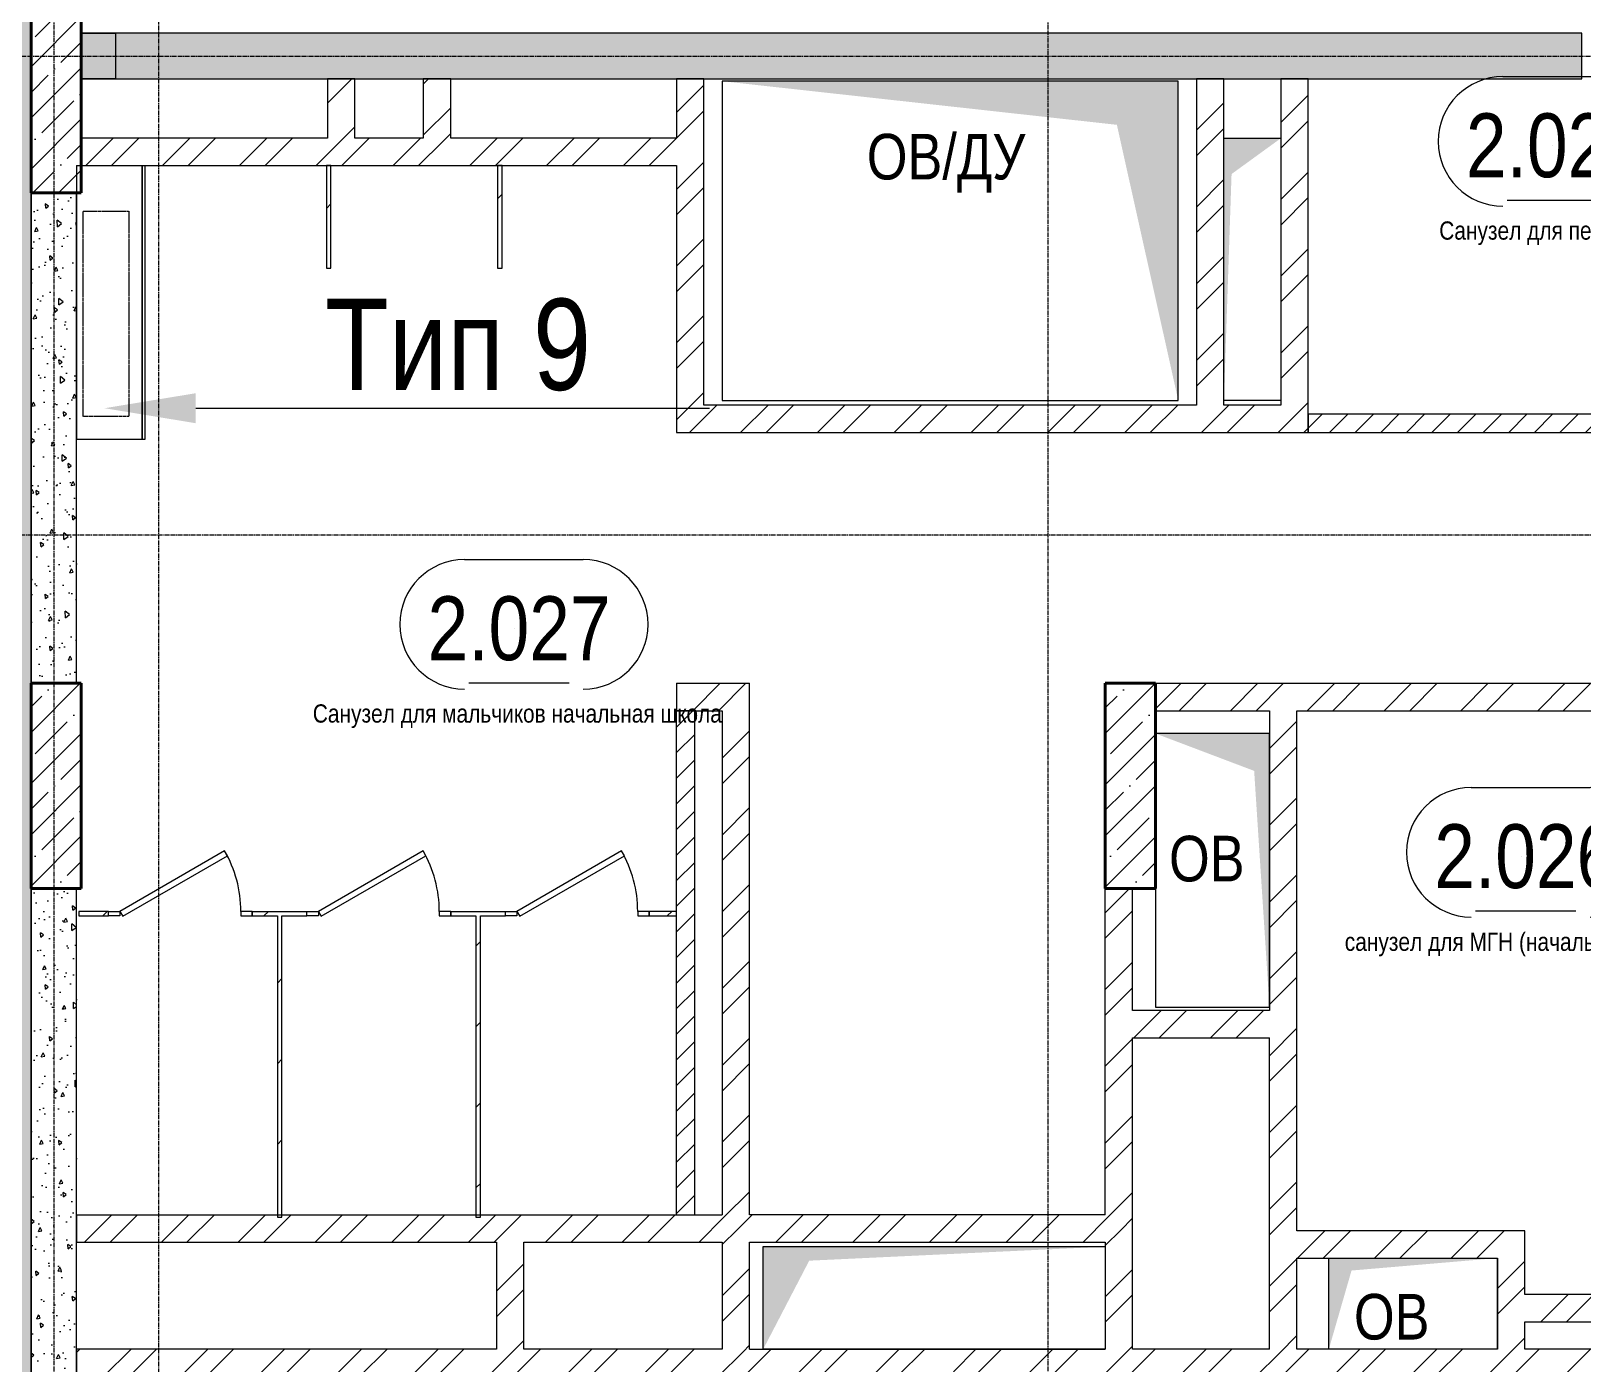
# Model space of a CAD drawing. Header units: millimetres. Extents: x -65509 to 912790, y 446 to 713294.
# Drawn here: x 187695 to 194495, y 142845 to 148685 of the extents above; entities that cross this region are included whole.
import ezdxf
from ezdxf import colors
from ezdxf.entities.mleader import LeaderData, LeaderLine
from ezdxf.enums import TextEntityAlignment as Align
from ezdxf.math import Vec2, Vec3

# ---------------------------------------------------------------- set-up
doc = ezdxf.new("R2010")
doc.units = ezdxf.units.MM
doc.linetypes.add('CENTER2', pattern=[28.575, 19.05, -3.175, 3.175, -3.175])
doc.linetypes.add('HIDDEN2', pattern=[4.7625, 3.175, -1.5875])
doc.layers.get('Defpoints').update_dxf_attribs({"color": 250})
for name, color, linetype, lineweight in [('АР_Area', 250, 'Continuous', 5), ('АР_Колонны', 250, 'Continuous', 30), ('АР_Отверстия', 250, 'Continuous', 9), ('АР_Стены ГКЛ', 250, 'Continuous', 15), ('АР_Стены ЖБ', 250, 'Continuous', 35), ('АР_Стены кирпич', 250, 'Continuous', 20), ('АР_Стены ПЕНОблок', 250, 'Continuous', 20), ('АР_Стены_дефшов', 250, 'Continuous', 0), ('АР_Штриховка', 250, 'Continuous', 0), ('Двери кабины', 250, 'Continuous', 0), ('Зашивка радиаторов тип 9 (до потолка_ облиц плитка)', 250, 'Continuous', 25), ('КМ_Фахверки', 250, 'Continuous', 25), ('ОВ_Отопление', 250, 'Continuous', 5), ('Размеры зашивки ГКЛ', 250, 'Continuous', 0), ('РД_Оси_100', 250, 'Continuous', 0)]:
    doc.layers.add(name, color=color, linetype=linetype, lineweight=lineweight)
doc.layers.add('АР_Отопительные приборы', color=1, linetype='HIDDEN2', lineweight=0, true_color=0xff0000)
doc.styles.add('style1', font='ARIALN.TTF')
pattern_1 = [(95, (142195.16, 127275.07), (140.09465, 117.5534), [19.05, -209.55]), (40, (142195.16, 127275.07), (-160.01845, 110.1767), [15.24, -167.6406]), (145.45144, (142206.83, 127284.87), (-19.9238, 227.7301), [16.19, -178.09024]), (91.1842, (142159.24, 127311), (221.4102, 161.9534), [28.575, -314.325]), (141.63556, (142177.7, 127324.5), (-7.0866, 342.8268), [24.285, -267.1356]), (36.18415, (142159.24, 127311), (-7.0866, 342.8268), [22.86, -251.4597]), (66, (142186.18, 127319.97), (179.52, 34.89515), [19.05, -209.55]), (11, (142186.18, 127319.97), (-86.5399, 173.9412), [15.24, -167.64]), (116.45145, (142201.14, 127322.88), (92.98005, 208.83634), [16.19, -178.08994]), (82.5, (142195.16, 127275.07), (-57.60547, 61.97341), [0, -165.608, 0, -170.18, 0, -168.275]), (52.5, (142195.16, 127275.07), (-23.58973, 118.087), [0, -97.028, 0, -161.798, 0, -64.135]), (12.5, (142155.105, 127235.02), (99.92786, 91.8262), [0, -63.5, 0, -198.12, 0, -262.89]), (2.5, (142137.14, 127217.06), (86.7639, 122.7224), [0, -82.55, 0, -131.572, 0, -186.69])]
pattern_2 = [(45, (142195.16, 127275.07), (-168.3798, 168.3798), []), (45, (142307.4, 127275.07), (-168.3798, 168.3798), [])]
pattern_3 = [(45, (142195.16, 127275.07), (-168.3798, 168.3798), []), (45, (142307.4, 127275.07), (-168.3798, 168.3798), [])]
pattern_4 = [(45, (142195.16, 127275.07), (-168.3798, 168.3798), []), (45, (142307.4, 127275.07), (-168.3798, 168.3798), [])]
pattern_5 = [(45, (142195.16, 127275.07), (-168.3798, 168.3798), []), (45, (142307.4, 127275.07), (-168.3798, 168.3798), [])]
pattern_6 = [(45, (142195.16, 127275.07), (-112.2532, 112.2532), []), (45, (142307.41, 127275.07), (-112.2532, 112.2532), [198.4375, -39.6875, 0, -39.6875])]
pattern_7 = [(45, (142195.16, 127275.07), (-176.7767, 176.7767), [])]

# ---------------------------------------------------------------- blocks, each defined once
blk = doc.blocks.new('СОШ_2200_АР_ОСИ_М100_28.05.24')
at = {"layer": 'РД_Оси_100', "linetype": 'CENTER2'}
for p, q in [((49960, -6155), (49960, 139938.679)), ((71363.995, 19200), (33000, 19200))]:
    blk.add_line(p, q, dxfattribs=at)
for points in [[(45530, 139938.679), (45600, 139538.679), (45600, -6163.457)], [(46060, -6163.105), (46060, 139538.679), (46130, 139938.679)], [(33000, 21300), (71363.995, 21300)]]:
    blk.add_lwpolyline(points, dxfattribs=at)
blk = doc.blocks.new('otv')
at = {"linetype": 'Continuous'}
blk.add_lwpolyline([(0, -1), (0, 0), (1, 0), (1, -1)], close=True, dxfattribs=at)
blk.add_solid([(0, -1), (0, 0), (0.1346, -0.1366), (1, 0)], dxfattribs=at)
blk = doc.blocks.new('otv_в_стене')
at = {"linetype": 'Continuous'}
blk.add_lwpolyline([(0, -1), (0, 0), (1, 0), (1, -1)], close=True, dxfattribs=at)
blk.add_solid([(0, -1), (0, 0), (0.5, -0.5), (1, 0)], dxfattribs=at)
blk = doc.blocks.new('MOK-МаркаПом_овал_ареал')
for p, q in [((-2.986, 3.764), (3.522, 3.764)), ((-2.75, -3), (2.75, -3))]:
    blk.add_line(p, q)
for centre, radius, start, end in [((-2.986, 0.215), 3.55, 90, 270), ((3.522, 0.215), 3.55, 270, 90), ((-7.411, 0), 7.161, 0, 0.00095)]:
    blk.add_arc(centre, radius, start, end)
at = {"color": 0, "style": 'style1'}
blk.add_attdef('АР-ПОМЕЩЕНИЕ:НОМЕР', text='', height=3, dxfattribs=at).set_placement((0.261, 0), align=Align.MIDDLE)

msp = doc.modelspace()

# ---------------------------------------------------------------- hatches: boundary and pattern name
at = {"layer": 'АР_Штриховка', "linetype": 'Continuous', "lineweight": 0}
h = msp.add_hatch(dxfattribs=at)
h.set_pattern_fill('HONEY', color=256, scale=10, style=0)
h.set_pattern_definition([(360, (142195.157, 127275.073), (47.625, 27.496306), [31.75, -63.5]), (120, (142195.157, 127275.073), (-47.625, 27.496307), [31.75, -63.5]), (60, (142195.157, 127275.073), (1e-07, 54.992613), [-63.5, 31.75])])
h.paths.add_polyline_path([(187645.157, 140675.073), (187695.157, 140675.073), (187695.157, 149175.073), (187645.157, 149175.073)], flags=0)
h.paths.add_polyline_path([(187645.157, 152475.073), (187695.157, 152475.073), (187695.157, 153775.073), (187645.157, 153775.073)], flags=0)
at = {"layer": 'АР_Штриховка', "linetype": 'Continuous', "lineweight": 5}
h = msp.add_hatch(dxfattribs=at)
h.set_pattern_fill('ANSI35', color=256, scale=25, style=0)
h.set_pattern_definition(pattern_6)
h.paths.add_polyline_path([(187695.157, 147975.073), (187915.157, 147975.073), (187915.157, 149175.073), (187695.157, 149175.073)], flags=0)
at = {"layer": 'АР_Штриховка', "linetype": 'Continuous', "lineweight": 0}
h = msp.add_hatch(dxfattribs=at)
h.set_pattern_fill('AR-CONC', color=256, angle=45, style=0)
h.set_pattern_definition([(95, (142195.16, 127275.07), (140.09465, 117.55338), [19.05, -209.55]), (40, (142195.16, 127275.07), (-160.01845, 110.1767), [15.24, -167.6406]), (145.45144, (142206.83, 127284.87), (-19.9238, 227.7301), [16.19, -178.09024]), (91.1842, (142159.24, 127311), (221.4102, 161.9534), [28.575, -314.325]), (141.63556, (142177.7, 127324.5), (-7.0866, 342.8268), [24.285, -267.1356]), (36.18415, (142159.24, 127311), (-7.0866, 342.8268), [22.86, -251.4597]), (66, (142186.18, 127319.97), (179.51998, 34.89515), [19.05, -209.55]), (11, (142186.18, 127319.97), (-86.5399, 173.9412), [15.24, -167.64]), (116.45145, (142201.14, 127322.88), (92.98005, 208.83634), [16.19, -178.08994]), (82.5, (142195.16, 127275.07), (-57.60547, 61.97341), [0, -165.608, 0, -170.18, 0, -168.275]), (52.5, (142195.16, 127275.07), (-23.58973, 118.087), [0, -97.028, 0, -161.798, 0, -64.135]), (12.5, (142155.105, 127235.02), (99.92786, 91.826196), [0, -63.5, 0, -198.12, 0, -262.89]), (2.5, (142137.14, 127217.06), (86.7639, 122.7224), [0, -82.55, 0, -131.572, 0, -186.69])])
h.paths.add_polyline_path([(194495.157, 148475.076), (194495.157, 148675.076), (187915.15, 148675.086), (187915.149, 148475.086)], flags=0)
h = msp.add_hatch(dxfattribs=at)
h.set_pattern_fill('ANSI32', color=256, scale=25, angle=-360, style=0)
h.set_pattern_definition(pattern_4)
h.paths.add_polyline_path([(189115.158, 148475.173), (188995.158, 148475.173), (188995.158, 148215.083), (189035.158, 148185.083), (189115.158, 148215.083)], flags=0)
h = msp.add_hatch(dxfattribs=at)
h.set_pattern_fill('ANSI32', color=256, scale=25, angle=-360, style=0)
h.set_pattern_definition(pattern_4)
h.paths.add_polyline_path([(189535.158, 148475.173), (189415.158, 148475.173), (189415.158, 148215.083), (189455.158, 148185.083), (189535.158, 148215.083)], flags=0)
h = msp.add_hatch(dxfattribs=at)
h.set_pattern_fill('ANSI32', color=256, scale=25, angle=-360, style=0)
h.set_pattern_definition(pattern_4)
h.paths.add_polyline_path([(190645.158, 148475.072), (190525.158, 148475.072), (190525.158, 148215.083), (190555.158, 148175.083), (190645.158, 148215.083)], flags=0)
h.paths.add_polyline_path([(190645.158, 148215.083), (190555.158, 148175.083), (190525.158, 148095.083), (190525.158, 146925.074), (190645.158, 147045.074)], flags=0)
h = msp.add_hatch(dxfattribs=at)
h.set_pattern_fill('ANSI32', color=256, scale=25, style=0)
h.set_pattern_definition(pattern_5)
h.paths.add_polyline_path([(192805.158, 147045.074), (192885.158, 147015.074), (192925.158, 147045.074), (192925.158, 148475.068), (192805.158, 148475.068)], flags=0)
h = msp.add_hatch(dxfattribs=at)
h.set_pattern_fill('ANSI32', color=256, scale=25, style=0)
h.set_pattern_definition(pattern_5)
h.paths.add_polyline_path([(193175.158, 147045.074), (193295.158, 146925.074), (193295.158, 148475.072), (193175.158, 148475.072)], flags=0)
h = msp.add_hatch(dxfattribs=at)
h.set_pattern_fill('ANSI32', color=256, scale=25, angle=-360, style=0)
h.set_pattern_definition([(45, (142195.16, 127275.07), (-168.3798, 168.3798), []), (45, (142307.4, 127275.07), (-168.3798, 168.3798), [])])
h.paths.add_polyline_path([(188995.158, 148095.083), (189035.158, 148185.083), (188995.158, 148215.083), (187915.157, 148215.083), (187915.157, 148095.083)], flags=0)
h.paths.add_polyline_path([(190525.158, 148095.083), (190555.158, 148175.083), (190525.158, 148215.083), (189535.158, 148215.083), (189455.158, 148185.083), (189415.158, 148095.083)], flags=0)
h.paths.add_polyline_path([(189415.158, 148095.083), (189455.158, 148185.083), (189415.158, 148215.083), (189115.158, 148215.083), (189035.158, 148185.083), (188995.158, 148095.083)], flags=0)
h = msp.add_hatch(dxfattribs=at)
h.set_pattern_fill('_U', color=256, scale=250, angle=45, style=0, pattern_type=0)
h.set_pattern_definition([(45, (142195.16, 127275.07), (-176.7767, 176.7767), [])])
h.paths.add_polyline_path([(188990.158, 147645.083), (189010.158, 147645.083), (189010.158, 148095.083), (188990.158, 148095.083)], flags=0)
h = msp.add_hatch(dxfattribs=at)
h.set_pattern_fill('_U', color=256, scale=250, angle=-315, style=0, pattern_type=0)
h.set_pattern_definition(pattern_7)
h.paths.add_polyline_path([(189760.158, 148095.083), (189740.158, 148095.083), (189740.158, 147645.083), (189760.158, 147645.083)], flags=0)
h = msp.add_hatch(dxfattribs=at)
h.set_pattern_fill('AR-CONC', color=256, angle=45, style=0)
h.set_pattern_definition(pattern_1)
h.paths.add_polyline_path([(187695.157, 145824.073), (187895.157, 145824.073), (187895.157, 147975.073), (187695.157, 147975.073)], flags=0)
h = msp.add_hatch(dxfattribs=at)
h.set_pattern_fill('ANSI32', color=256, scale=25, angle=-360, style=0)
h.set_pattern_definition([(45, (142195.16, 127275.07), (-168.3798, 168.3798), []), (45, (142307.4, 127275.07), (-168.3798, 168.3798), [])])
h.paths.add_polyline_path([(190645.158, 147045.074), (190525.158, 146925.074), (192925.158, 146925.074), (192885.158, 147015.074), (192805.158, 147045.074)], flags=0)
h.paths.add_polyline_path([(192925.158, 147045.074), (192885.158, 147015.074), (192925.158, 146925.074), (193295.158, 146925.074), (193175.158, 147045.074)], flags=0)
at = {"layer": 'АР_Штриховка', "linetype": 'Continuous', "lineweight": 0, "ltscale": 0.5}
h = msp.add_hatch(dxfattribs=at)
h.set_pattern_fill('ANSI31', color=256, scale=25, style=0)
h.set_pattern_definition([(45, (142195.16, 127275.07), (-56.1266, 56.1266), [])])
h.paths.add_polyline_path([(195495.158, 146925.074), (195495.158, 147005.074), (193295.158, 147005.074), (193295.158, 146925.074)], flags=0)
at = {"layer": 'АР_Штриховка', "linetype": 'Continuous', "lineweight": 5}
h = msp.add_hatch(dxfattribs=at)
h.set_pattern_fill('ANSI35', color=256, scale=25, style=0)
h.set_pattern_definition(pattern_6)
h.paths.add_polyline_path([(187695.157, 144925.073), (187915.157, 144925.073), (187915.157, 145825.073), (187695.157, 145825.073)], flags=0)
at = {"layer": 'АР_Штриховка', "linetype": 'Continuous', "lineweight": 0}
h = msp.add_hatch(dxfattribs=at)
h.set_pattern_fill('ANSI32', color=256, scale=25, style=0)
h.set_pattern_definition(pattern_2)
h.paths.add_polyline_path([(190525.158, 145825.068), (190525.158, 145705.068), (190725.158, 145705.068), (190765.158, 145735.068), (190725.158, 145825.068)], flags=0)
h.paths.add_polyline_path([(190725.158, 145825.068), (190765.158, 145735.068), (190845.158, 145705.068), (190845.179, 145705.068), (190845.179, 145825.068)], flags=0)
at = {"layer": 'АР_Штриховка', "linetype": 'Continuous', "lineweight": 5}
h = msp.add_hatch(dxfattribs=at)
h.set_pattern_fill('ANSI35', color=256, scale=25, style=0)
h.set_pattern_definition(pattern_6)
h.paths.add_polyline_path([(192405.156, 144925.073), (192625.156, 144925.073), (192625.156, 145825.073), (192405.156, 145825.073)], flags=0)
at = {"layer": 'АР_Штриховка', "linetype": 'Continuous', "lineweight": 0}
h = msp.add_hatch(dxfattribs=at)
h.set_pattern_fill('ANSI32', color=256, scale=25, style=0)
h.set_pattern_definition(pattern_4)
h.paths.add_polyline_path([(192625.156, 145825.072), (192625.156, 145705.072), (193125.158, 145705.072), (193205.158, 145735.072), (193245.158, 145825.072)], flags=0)
h.paths.add_polyline_path([(193245.158, 145825.072), (193205.158, 145735.072), (193245.158, 145705.072), (195485.157, 145705.073), (195485.157, 145825.073)], flags=0)
h = msp.add_hatch(dxfattribs=at)
h.set_pattern_fill('ANSI32', color=256, scale=25, angle=-360, style=0)
h.set_pattern_definition(pattern_4)
h.paths.add_polyline_path([(190845.158, 145705.068), (190765.158, 145735.068), (190725.158, 145705.068), (190725.158, 143495.072), (190785.158, 143435.072), (190845.158, 143495.072)], flags=0)
h.paths.add_polyline_path([(190845.158, 143375.072), (190785.158, 143435.072), (190725.158, 143375.072), (190725.158, 142905.072), (190765.158, 142875.072), (190845.158, 142905.072)], flags=0)
h = msp.add_hatch(dxfattribs=at)
h.set_pattern_fill('ANSI32', color=256, scale=25, style=0)
h.set_pattern_definition(pattern_5)
h.paths.add_polyline_path([(193125.158, 144390.305), (193155.158, 144310.305), (193245.158, 144270.305), (193245.158, 145705.072), (193205.158, 145735.072), (193125.158, 145705.072)], flags=0)
h.paths.add_polyline_path([(193125.158, 142905.072), (193205.158, 142875.072), (193245.158, 142905.072), (193245.158, 143305.068), (193215.158, 143385.068), (193125.158, 143425.068)], flags=0)
h.paths.add_polyline_path([(193125.158, 143425.068), (193215.158, 143385.068), (193245.158, 143425.068), (193245.158, 144270.305), (193155.158, 144310.305), (193125.158, 144270.305)], flags=0)
at = {"layer": 'АР_Штриховка', "linetype": 'Continuous', "lineweight": 0, "ltscale": 0.5}
h = msp.add_hatch(dxfattribs=at)
h.set_pattern_fill('ANSI31', color=256, scale=25, angle=-360, style=0)
h.set_pattern_definition([(45, (142195.16, 127275.07), (-56.1266, 56.1266), [])])
h.paths.add_polyline_path([(190605.158, 145705.068), (190525.158, 145705.068), (190525.158, 144805.078), (190605.158, 144805.078)], flags=0)
h.paths.add_polyline_path([(190605.158, 144805.078), (190525.158, 144805.078), (190525.158, 143495.068), (190605.158, 143495.068)], flags=0)
at = {"layer": 'АР_Штриховка', "linetype": 'Continuous', "lineweight": 0}
h = msp.add_hatch(dxfattribs=at)
h.set_pattern_fill('AR-CONC', color=256, angle=45, style=0)
h.set_pattern_definition(pattern_1)
h.paths.add_polyline_path([(187695.157, 141525.073), (187895.157, 141525.073), (187895.157, 144926.073), (187695.157, 144926.073)], flags=0)
h = msp.add_hatch(dxfattribs=at)
h.set_pattern_fill('ANSI32', color=256, scale=25, style=0)
h.set_pattern_definition([(45, (142195.16, 127275.07), (-168.3798, 168.3798), []), (45, (142307.4, 127275.07), (-168.3798, 168.3798), [])])
h.paths.add_polyline_path([(192405.158, 142905.072), (192485.158, 142875.072), (192525.158, 142905.072), (192525.157, 143375.072), (192465.157, 143435.072), (192405.157, 143375.072)], flags=0)
h.paths.add_polyline_path([(192405.157, 143495.072), (192465.157, 143435.072), (192525.157, 143495.072), (192525.157, 144270.305), (192495.157, 144310.305), (192405.157, 144270.305)], flags=0)
h.paths.add_polyline_path([(192405.157, 144270.305), (192495.157, 144310.305), (192525.157, 144390.305), (192525.157, 144925.073), (192405.157, 144925.073)], flags=0)
h = msp.add_hatch(dxfattribs=at)
h.set_pattern_fill('_U', color=256, scale=250, angle=45, style=0, pattern_type=0)
h.set_pattern_definition(pattern_7)
h.paths.add_polyline_path([(187905.143, 144825.078), (187905.143, 144805.078), (188035.158, 144805.078), (188035.158, 144825.078)], flags=0)
h.paths.add_polyline_path([(188665.158, 144825.078), (188665.158, 144805.078), (188775.158, 144805.078), (188781.824, 144810.078), (188775.158, 144825.078)], flags=0)
h.paths.add_polyline_path([(188775.158, 144825.078), (188781.824, 144810.078), (188795.158, 144805.078), (188905.158, 144805.078), (188905.158, 144825.078)], flags=0)
h.paths.add_polyline_path([(189535.158, 144825.078), (189535.158, 144805.078), (189645.158, 144805.078), (189651.824, 144810.078), (189645.158, 144825.078)], flags=0)
h.paths.add_polyline_path([(189645.158, 144825.078), (189651.824, 144810.078), (189665.158, 144805.078), (189775.158, 144805.078), (189775.158, 144825.078)], flags=0)
h.paths.add_polyline_path([(190405.158, 144825.078), (190405.158, 144805.078), (190525.158, 144805.078), (190525.158, 144825.078)], flags=0)
h = msp.add_hatch(dxfattribs=at)
h.set_pattern_fill('_U', color=256, scale=250, angle=-315, style=0, pattern_type=0)
h.set_pattern_definition(pattern_7)
h.paths.add_polyline_path([(188795.158, 144805.078), (188781.824, 144810.078), (188775.158, 144805.078), (188775.158, 143485.078), (188795.158, 143485.078)], flags=0)
h = msp.add_hatch(dxfattribs=at)
h.set_pattern_fill('_U', color=256, scale=250, angle=-315, style=0, pattern_type=0)
h.set_pattern_definition(pattern_7)
h.paths.add_polyline_path([(189665.158, 144805.078), (189651.824, 144810.078), (189645.158, 144805.078), (189645.158, 143485.078), (189665.158, 143485.078)], flags=0)
h = msp.add_hatch(dxfattribs=at)
h.set_pattern_fill('ANSI32', color=256, scale=25, style=0)
h.set_pattern_definition([(45, (142195.16, 127275.07), (-168.3798, 168.3798), []), (45, (142307.4, 127275.07), (-168.3798, 168.3798), [])])
h.paths.add_polyline_path([(192525.157, 144390.305), (192495.157, 144310.305), (192525.157, 144270.305), (193125.158, 144270.305), (193155.158, 144310.305), (193125.158, 144390.305)], flags=0)
h = msp.add_hatch(dxfattribs=at)
h.set_pattern_fill('ANSI32', color=256, scale=25, style=0)
h.set_pattern_definition(pattern_2)
h.paths.add_polyline_path([(190845.158, 143495.072), (190785.158, 143435.072), (190845.158, 143375.072), (192405.157, 143375.072), (192465.157, 143435.072), (192405.157, 143495.072)], flags=0)
h.paths.add_polyline_path([(192525.157, 143495.072), (192465.157, 143435.072), (192525.157, 143375.072)], flags=0)
h.paths.add_polyline_path([(187895.158, 143495.072), (187895.158, 143375.072), (189735.482, 143375.072), (189815.482, 143405.072), (189855.482, 143495.072)], flags=0)
h.paths.add_polyline_path([(189855.482, 143495.072), (189815.482, 143405.072), (189855.482, 143375.072), (190725.158, 143375.072), (190785.158, 143435.072), (190725.158, 143495.072)], flags=0)
h = msp.add_hatch(dxfattribs=at)
h.set_pattern_fill('ANSI32', color=256, scale=25, style=0)
h.set_pattern_definition(pattern_3)
h.paths.add_polyline_path([(194125.157, 143305.068), (194245.157, 143425.068), (193245.158, 143425.068), (193215.158, 143385.068), (193245.158, 143305.068)], flags=0)
h = msp.add_hatch(dxfattribs=at)
h.set_pattern_fill('ANSI32', color=256, scale=25, style=0)
h.set_pattern_definition(pattern_5)
h.paths.add_polyline_path([(194125.157, 142905.072), (194205.157, 142875.072), (194245.157, 142905.072), (194245.157, 143025.068), (194215.157, 143105.068), (194125.157, 143145.068)], flags=0)
h.paths.add_polyline_path([(194125.157, 143145.068), (194215.157, 143105.068), (194245.157, 143145.068), (194245.157, 143425.068), (194125.157, 143305.068)], flags=0)
h = msp.add_hatch(dxfattribs=at)
h.set_pattern_fill('ANSI32', color=256, scale=25, style=0)
h.set_pattern_definition([(45, (142195.16, 127275.07), (-168.3798, 168.3798), []), (45, (142307.4, 127275.07), (-168.3798, 168.3798), [])])
h.paths.add_polyline_path([(189735.482, 142905.072), (189815.482, 142875.072), (189855.482, 142905.072), (189855.482, 143375.072), (189815.482, 143405.072), (189735.482, 143375.072)], flags=0)
h = msp.add_hatch(dxfattribs=at)
h.set_pattern_fill('ANSI32', color=256, scale=25, style=0)
h.set_pattern_definition(pattern_3)
h.paths.add_polyline_path([(195495.424, 143025.068), (195495.424, 143145.068), (194245.157, 143145.068), (194215.157, 143105.068), (194245.157, 143025.068)], flags=0)
h = msp.add_hatch(dxfattribs=at)
h.set_pattern_fill('ANSI32', color=256, scale=25, style=0)
h.set_pattern_definition(pattern_3)
h.paths.add_polyline_path([(193245.158, 142785.072), (193205.158, 142875.072), (193125.158, 142905.072), (192525.158, 142905.072), (192485.158, 142875.072), (192525.158, 142785.072)], flags=0)
h.paths.add_polyline_path([(192525.158, 142785.072), (192485.158, 142875.072), (192405.158, 142905.072), (191675.158, 142905.072), (191715.158, 142815.072), (191795.158, 142785.072)], flags=0)
h.paths.add_polyline_path([(191675.158, 142785.072), (191715.158, 142815.072), (191675.158, 142905.072), (190845.158, 142905.072), (190765.158, 142875.072), (190725.158, 142785.072)], flags=0)
h.paths.add_polyline_path([(195495.158, 142785.072), (195495.158, 142905.072), (194245.157, 142905.072), (194205.157, 142875.072), (194245.157, 142785.072)], flags=0)
h.paths.add_polyline_path([(194245.157, 142785.072), (194205.157, 142875.072), (194125.157, 142905.072), (193245.158, 142905.072), (193205.158, 142875.072), (193245.158, 142785.072)], flags=0)
h.paths.add_polyline_path([(190725.158, 142785.072), (190765.158, 142875.072), (190725.158, 142905.072), (189855.482, 142905.072), (189815.482, 142875.072), (189855.482, 142785.072)], flags=0)
h.paths.add_polyline_path([(189855.482, 142785.072), (189815.482, 142875.072), (189735.482, 142905.072), (187895.158, 142905.072), (187895.158, 142785.072)], flags=0)

# ---------------------------------------------------------------- linework, layer by layer
at = {"layer": 'АР_Колонны', "linetype": 'HIDDEN2', "lineweight": 25}
for p, q in [((187695.157, 147975.073), (187695.157, 149175.073)), ((187915.157, 149175.073), (187915.157, 147975.073)), ((187915.157, 147975.073), (187695.157, 147975.073)), ((187695.157, 145825.073), (187915.157, 145825.073)), ((187695.157, 144925.073), (187695.157, 145825.073)), ((187915.157, 145825.073), (187915.157, 144925.073)), ((192405.156, 145825.073), (192625.156, 145825.073)), ((192405.156, 144925.073), (192405.156, 145825.073)), ((192625.156, 145825.073), (192625.156, 144925.073)), ((187915.157, 144925.073), (187695.157, 144925.073)), ((192625.156, 144925.073), (192405.156, 144925.073))]:
    msp.add_line(p, q, dxfattribs=at)
at = {"layer": 'АР_Колонны', "linetype": 'Continuous', "lineweight": 35}
for p, q in [((187695.157, 147975.073), (187695.157, 149175.073)), ((187915.157, 147975.073), (187915.157, 149175.073)), ((187695.157, 147975.073), (187915.157, 147975.073)), ((187695.157, 145825.073), (187915.157, 145825.073)), ((187695.157, 144925.073), (187695.157, 145825.073)), ((187915.157, 144925.073), (187915.157, 145825.073)), ((192405.156, 145825.073), (192625.156, 145825.073)), ((192405.156, 144925.073), (192405.156, 145825.073)), ((192625.156, 144925.073), (192625.156, 145825.073)), ((187695.157, 144925.073), (187915.157, 144925.073)), ((187695.157, 144925.073), (187915.157, 144925.073)), ((192405.156, 144925.073), (192625.156, 144925.073))]:
    msp.add_line(p, q, dxfattribs=at)
at = {"layer": 'АР_Отопительные приборы'}
msp.add_lwpolyline([(187924.028, 147895.083), (188124.028, 147895.083), (188124.028, 146995.083), (187924.028, 146995.083)], close=True, dxfattribs=at)
at = {"layer": 'АР_Стены ГКЛ', "linetype": 'Continuous', "lineweight": 15}
for p, q in [((189010.158, 148095.083), (188990.158, 148095.083)), ((188990.158, 148095.083), (188990.158, 147645.083)), ((189010.158, 147645.083), (189010.158, 148095.083)), ((189760.158, 148095.083), (189740.158, 148095.083)), ((189740.158, 148095.083), (189740.158, 147645.083)), ((189760.158, 147645.083), (189760.158, 148095.083)), ((188990.158, 147645.083), (189010.158, 147645.083)), ((189740.158, 147645.083), (189760.158, 147645.083)), ((187905.143, 144825.078), (187905.143, 144805.078)), ((188035.158, 144825.078), (187905.143, 144825.078)), ((187905.143, 144805.078), (188035.158, 144805.078)), ((188035.158, 144805.078), (188035.158, 144825.078)), ((188665.158, 144825.078), (188905.158, 144825.078)), ((188665.158, 144825.078), (188665.158, 144805.078)), ((188665.158, 144805.078), (188775.158, 144805.078)), ((188775.158, 144805.078), (188775.158, 143485.078)), ((188795.158, 143485.078), (188795.158, 144805.078)), ((188795.158, 144805.078), (188905.158, 144805.078)), ((188905.158, 144805.078), (188905.158, 144825.078)), ((189535.158, 144825.078), (189775.158, 144825.078)), ((189535.158, 144825.078), (189535.158, 144805.078)), ((189535.158, 144805.078), (189645.158, 144805.078)), ((189645.158, 144805.078), (189645.158, 143485.078)), ((189665.158, 143485.078), (189665.158, 144805.078)), ((189665.158, 144805.078), (189775.158, 144805.078)), ((189775.158, 144805.078), (189775.158, 144825.078)), ((190405.158, 144825.078), (190405.158, 144805.078)), ((190525.158, 144825.078), (190405.158, 144825.078)), ((190405.158, 144805.078), (190525.158, 144805.078)), ((190525.158, 144805.078), (190525.158, 144825.078)), ((188775.158, 143485.078), (188795.158, 143485.078)), ((189645.158, 143485.078), (189665.158, 143485.078))]:
    msp.add_line(p, q, dxfattribs=at)
at = {"layer": 'АР_Стены ЖБ', "linetype": 'Continuous', "lineweight": 40}
for p, q in [((187695.157, 149175.073), (187695.157, 147975.073)), ((187915.157, 147975.073), (187915.157, 149175.073)), ((187695.157, 147975.073), (187915.157, 147975.073)), ((187915.157, 145825.073), (187695.157, 145825.073)), ((187695.157, 145825.073), (187695.157, 144925.073)), ((187915.157, 144925.073), (187915.157, 145825.073)), ((192625.156, 145825.073), (192405.156, 145825.073)), ((192405.156, 145825.073), (192405.156, 144925.073)), ((192625.156, 144925.073), (192625.156, 145825.073)), ((187695.157, 144925.073), (187915.157, 144925.073)), ((192405.156, 144925.073), (192625.156, 144925.073))]:
    msp.add_line(p, q, dxfattribs=at)
at = {"layer": 'АР_Стены кирпич', "linetype": 'Continuous', "lineweight": 20}
for p, q in [((189115.158, 148475.173), (188995.158, 148475.173)), ((188995.158, 148475.173), (188995.158, 148215.083)), ((189115.158, 148215.083), (189115.158, 148475.173)), ((189535.158, 148475.173), (189415.158, 148475.173)), ((189415.158, 148475.173), (189415.158, 148215.083)), ((189535.158, 148215.083), (189535.158, 148475.173)), ((190645.158, 148475.072), (190525.158, 148475.072)), ((190525.158, 148475.072), (190525.158, 148215.083)), ((190645.158, 147045.074), (190645.158, 148475.072)), ((192925.158, 148475.068), (192805.158, 148475.068)), ((192805.158, 148475.068), (192805.158, 147045.074)), ((192925.158, 147045.074), (192925.158, 148475.068)), ((193295.158, 148475.072), (193175.158, 148475.072)), ((193175.158, 148475.072), (193175.158, 147045.074)), ((193295.158, 146925.074), (193295.158, 148475.072)), ((188995.158, 148215.083), (187915.157, 148215.083)), ((187915.157, 148215.083), (187915.157, 148095.083)), ((189415.158, 148215.083), (189115.158, 148215.083)), ((190525.158, 148215.083), (189535.158, 148215.083)), ((187915.157, 148095.083), (190525.158, 148095.083)), ((190525.158, 148095.083), (190525.158, 146925.074)), ((192805.158, 147045.074), (190645.158, 147045.074)), ((193175.158, 147045.074), (192925.158, 147045.074)), ((190525.158, 146925.074), (193295.158, 146925.074)), ((190525.158, 145825.068), (190845.179, 145825.068)), ((190525.158, 145825.068), (190525.158, 145705.068)), ((190845.179, 145705.068), (190845.179, 145825.068)), ((192625.156, 145825.072), (195485.157, 145825.073)), ((192625.156, 145825.072), (192625.156, 145705.072)), ((190525.158, 145705.068), (190725.158, 145705.068)), ((190725.158, 145705.068), (190725.158, 143495.072)), ((190845.158, 143495.072), (190845.158, 145705.068)), ((190845.158, 145705.068), (190845.179, 145705.068)), ((192625.156, 145705.072), (193125.158, 145705.072)), ((193125.158, 145705.072), (193125.158, 144390.305)), ((193245.158, 145705.072), (195485.157, 145705.073)), ((193245.158, 143425.068), (193245.158, 145705.072)), ((192525.157, 144925.073), (192405.157, 144925.073)), ((192405.157, 143495.072), (192405.157, 144925.073)), ((192525.157, 144390.305), (192525.157, 144925.073)), ((193125.158, 144390.305), (192525.157, 144390.305)), ((192525.157, 143495.072), (192525.157, 144270.305)), ((192525.157, 144270.305), (193125.158, 144270.305)), ((193125.158, 142905.072), (193125.158, 144270.305)), ((187895.158, 143495.072), (190725.158, 143495.072)), ((187895.158, 143495.072), (187895.158, 143375.072)), ((192405.157, 143495.072), (190845.158, 143495.072)), ((192525.157, 143375.072), (192525.157, 143495.072)), ((192525.157, 143495.072), (192525.157, 143495.072)), ((194245.157, 143425.068), (193245.158, 143425.068)), ((194245.157, 143145.068), (194245.157, 143425.068)), ((187895.158, 143375.072), (189735.482, 143375.072)), ((189735.482, 143375.072), (189735.482, 142905.072)), ((189855.482, 143375.072), (190725.158, 143375.072)), ((189855.482, 142905.072), (189855.482, 143375.072)), ((190725.158, 143375.072), (190725.158, 142905.072)), ((190845.158, 143375.072), (192405.157, 143375.072)), ((190845.158, 142905.072), (190845.158, 143375.072)), ((192405.157, 143375.072), (192405.158, 142905.072)), ((192525.157, 143375.072), (192525.157, 143375.072)), ((192525.158, 142905.072), (192525.157, 143375.072)), ((193245.158, 142905.072), (193245.158, 143305.068)), ((193245.158, 143305.068), (194125.157, 143305.068)), ((194125.157, 142905.072), (194125.157, 143305.068)), ((195495.424, 143145.068), (194245.157, 143145.068)), ((194245.157, 142905.072), (194245.157, 143025.068)), ((194245.157, 143025.068), (195495.424, 143025.068)), ((189735.482, 142905.072), (187895.158, 142905.072)), ((187895.158, 142905.072), (187895.158, 142785.072)), ((190725.158, 142905.072), (189855.482, 142905.072)), ((190845.158, 142905.072), (192405.158, 142905.072)), ((193125.158, 142905.072), (192525.158, 142905.072)), ((194125.157, 142905.072), (193245.158, 142905.072)), ((195495.158, 142905.072), (194245.157, 142905.072))]:
    msp.add_line(p, q, dxfattribs=at)
at = {"layer": 'АР_Стены ПЕНОблок', "linetype": 'Continuous', "lineweight": 20}
for p, q in [((187915.15, 148675.086), (187915.149, 148475.086)), ((194495.157, 148675.076), (187915.15, 148675.086)), ((194495.157, 148475.076), (194495.157, 148675.076)), ((187915.149, 148475.086), (194495.157, 148475.076)), ((187895.157, 147975.073), (187695.157, 147975.073)), ((187695.157, 147975.073), (187695.157, 145824.073)), ((187895.157, 145824.073), (187895.157, 147975.073)), ((195495.158, 147005.074), (193295.158, 147005.074)), ((193295.158, 147005.074), (193295.158, 146925.074)), ((193295.158, 146925.074), (195495.158, 146925.074)), ((187695.157, 145824.073), (187895.157, 145824.073)), ((190525.158, 143495.068), (190525.158, 145705.068)), ((190605.158, 145705.068), (190525.158, 145705.068)), ((190605.158, 143495.068), (190605.158, 145705.068)), ((187895.157, 144926.073), (187695.157, 144926.073)), ((187695.157, 144926.073), (187695.157, 141525.073)), ((187895.157, 141525.073), (187895.157, 144926.073)), ((190525.158, 143495.068), (190605.158, 143495.068))]:
    msp.add_line(p, q, dxfattribs=at)
at = {"layer": 'АР_Стены_дефшов', "linetype": 'Continuous', "lineweight": 0}
msp.add_line((187695.157, 140675.073), (187695.157, 149175.073), dxfattribs=at)
at = {"layer": 'Двери кабины', "linetype": 'Continuous', "lineweight": 0}
for points in [[(188085.158, 144825.078), (188097.658, 144803.427), (188556.651, 145068.427), (188544.151, 145090.078)], [(188955.158, 144825.078), (188967.658, 144803.427), (189426.651, 145068.427), (189414.151, 145090.078)], [(189825.158, 144825.078), (189837.658, 144803.427), (190296.651, 145068.427), (190284.151, 145090.078)], [(188085.158, 144805.078), (188035.158, 144805.078), (188035.158, 144825.078), (188085.158, 144825.078)], [(188615.158, 144805.078), (188665.158, 144805.078), (188665.158, 144825.078), (188615.158, 144825.078)], [(188955.158, 144805.078), (188905.158, 144805.078), (188905.158, 144825.078), (188955.158, 144825.078)], [(189485.158, 144805.078), (189535.158, 144805.078), (189535.158, 144825.078), (189485.158, 144825.078)], [(189825.158, 144805.078), (189775.158, 144805.078), (189775.158, 144825.078), (189825.158, 144825.078)], [(190355.158, 144805.078), (190405.158, 144805.078), (190405.158, 144825.078), (190355.158, 144825.078)]]:
    msp.add_lwpolyline(points, close=True, dxfattribs=at)
for centre in [(188085.158, 144825.078), (188955.158, 144825.078), (189825.158, 144825.078)]:
    msp.add_arc(centre, 530, 0.0000013, 30.0000013, dxfattribs=at)
at = {"layer": 'Зашивка радиаторов тип 9 (до потолка_ облиц плитка)', "linetype": 'Continuous', "lineweight": 0}
for p, q in [((187895.157, 148095.083), (188195.157, 148095.083)), ((187895.157, 148095.083), (187895.157, 146895.083)), ((188182.657, 146895.083), (188182.657, 148095.083)), ((188182.657, 148095.083), (188182.657, 146895.083)), ((188195.157, 146895.083), (188195.157, 148095.083)), ((187895.157, 146895.083), (188195.157, 146895.083))]:
    msp.add_line(p, q, dxfattribs=at)
at = {"layer": 'КМ_Фахверки', "lineweight": 5}
msp.add_lwpolyline([(212895.157, 195850.073), (236595.157, 195849.49), (236595.157, 127175.073), (256895.157, 127175.073), (256895.126, 262175.073), (215195.161, 262175.073), (215195.161, 256175.073), (179595.157, 256175.073), (179595.157, 227875.073), (142095.157, 227875.073), (142095.157, 140675.073), (169895.157, 140675.073), (169895.157, 153775.073), (162395.157, 153775.073), (162395.157, 195850.073), (187695.157, 195850.073), (187695.157, 127175.073), (225395.157, 127175.073), (225395.157, 140875.073), (207995.156, 140875.08), (207995.156, 195850.073), (212896.745, 195850.073)], dxfattribs=at)

# ---------------------------------------------------------------- block references
at = {"layer": 'АР_Area', "linetype": 'Continuous', "lineweight": 5}
ref = msp.add_blockref('MOK-МаркаПом_овал_ареал', (194387.672, 148183.97), dxfattribs=dict(at, xscale=80, yscale=80, zscale=80))
ref.add_attrib('АР-ПОМЕЩЕНИЕ:НОМЕР', '2.028', dxfattribs={"layer": '0', "color": 0, "height": 280, "style": 'style1'}).set_placement((194387.672, 148183.97), align=Align.MIDDLE)
ref.add_attrib('АР-ПОМЕЩЕНИЕ:НАИМЕНОВАНИЕ', 'Санузел для персонала', dxfattribs={"layer": 'Defpoints', "color": 2, "height": 80, "style": 'style1'}).set_placement((194380.14, 147798.856), align=Align.MIDDLE)
ref = msp.add_blockref('MOK-МаркаПом_овал_ареал', (189834.858, 146066.462), dxfattribs=dict(at, xscale=80, yscale=80, zscale=80))
ref.add_attrib('АР-ПОМЕЩЕНИЕ:НОМЕР', '2.027', dxfattribs={"layer": '0', "color": 0, "height": 280, "style": 'style1'}).set_placement((189834.858, 146066.462), align=Align.MIDDLE)
ref.add_attrib('АР-ПОМЕЩЕНИЕ:НАИМЕНОВАНИЕ', 'Санузел для мальчиков начальная школа', dxfattribs={"layer": 'Defpoints', "color": 2, "height": 80, "style": 'style1'}).set_placement((189827.326, 145681.347), align=Align.MIDDLE)
ref = msp.add_blockref('MOK-МаркаПом_овал_ареал', (194248.622, 145067.228), dxfattribs=dict(at, xscale=80, yscale=80, zscale=80))
ref.add_attrib('АР-ПОМЕЩЕНИЕ:НОМЕР', '2.026', dxfattribs={"layer": '0', "color": 0, "height": 280, "style": 'style1'}).set_placement((194248.622, 145067.228), align=Align.MIDDLE)
ref.add_attrib('АР-ПОМЕЩЕНИЕ:НАИМЕНОВАНИЕ', 'санузел для МГН (начальная школа)', dxfattribs={"layer": 'Defpoints', "color": 2, "height": 80, "style": 'style1'}).set_placement((194241.09, 144682.113), align=Align.MIDDLE)
at = {"layer": 'АР_Отверстия'}
for p, xscale, yscale in [((192725.158, 148465.07), -2000, 1400), ((192925.158, 148215.07), 250, 1150), ((193125.157, 145605.072), -500, 1200), ((190905.157, 143355.068), 1500, 450), ((193385.157, 143305.072), 740, 400)]:
    msp.add_blockref('otv', p, dxfattribs=dict(at, xscale=xscale, yscale=yscale))
at = {"layer": 'ОВ_Отопление', "xscale": 150, "yscale": 200}
msp.add_blockref('otv_в_стене', (187915.158, 148675.068), dxfattribs=at)
at = {"layer": 'РД_Оси_100'}
msp.add_blockref('СОШ_2200_АР_ОСИ_М100_28.05.24', (142195.157, 127275.073), dxfattribs=at)

# ---------------------------------------------------------------- texts
at = {"layer": 'АР_Отверстия', "char_height": 200, "attachment_point": 5, "style": 'style1'}
for s, insert, width in [('ОВ/ДУ', (191707.202, 148105.248), 3740.42675), ('ОВ', (192850.157, 145055.072), 1850), ('ОВ', (193660.864, 143046.468), 1850)]:
    msp.add_mtext(s, dxfattribs=dict(at, insert=insert, width=width))

# ---------------------------------------------------------------- leaders
at = {"layer": 'Размеры зашивки ГКЛ'}
ml = msp.add_multileader_mtext('Standard', dxfattribs=at)
ml.set_content('\\pxsm1;Тип 9  ', color=(0, 0, 138), style='style1')
ml.set_leader_properties(color=256, linetype='ByLayer', lineweight=9)
ml.build(insert=Vec2(0, 0))
ml.multileader.update_dxf_attribs({"has_dogleg": 0, "text_left_attachment_type": 6, "text_right_attachment_type": 6, "text_bottom_attachment_type": 10, "dogleg_length": 25, "arrow_head_size": 400})
ctx = ml.context
ctx.base_point, ctx.char_height, ctx.arrow_head_size, ctx.landing_gap_size, ctx.plane_origin = Vec3(188934.157, 147031.252), 400, 400, 50, Vec3(174634.953, 154001.817)
ctx.left_attachment, ctx.right_attachment, ctx.top_attachment = 6, 6, 10
notes = []
notes.append((ctx, [(0, (1, 1, 0), (188909.157, 147031.252), (1, 0), 25, [(1, [(188017.424, 147031.252)], 0, [])])]))
ctx.mtext.insert, ctx.mtext.width, ctx.mtext.defined_height, ctx.mtext.line_spacing_factor, ctx.mtext.flow_direction = Vec3(188984.157, 147511.252), 1668.44707, 600, 0.3, 5
for ctx, leaders in notes:
    for number, flags, end, landing, length, lines in leaders:
        leader = LeaderData()
        leader.index, (leader.has_last_leader_line, leader.has_dogleg_vector, leader.attachment_direction) = number, flags
        leader.last_leader_point, leader.dogleg_vector, leader.dogleg_length = Vec3(end), Vec3(landing), length
        for number, points, colour, breaks in lines:
            line = LeaderLine()
            line.index, line.vertices, line.color, line.breaks = number, Vec3.list(points), colors.encode_raw_color(colour), breaks
            leader.lines.append(line)
        ctx.leaders.append(leader)

doc.saveas('drawing.dxf')
